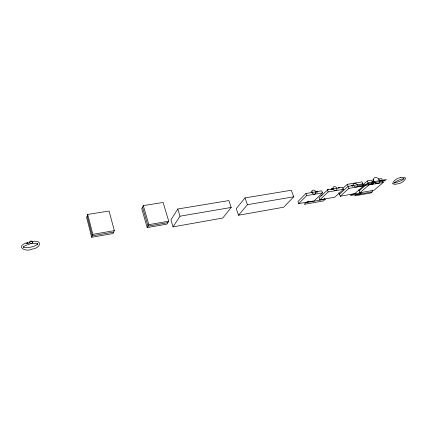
<?xml version="1.0" encoding="UTF-8"?>
<svg xmlns="http://www.w3.org/2000/svg" width="427" height="427" viewBox="0 0 427 427"><rect width="100%" height="100%" fill="white"/><g stroke="black" fill="none" stroke-linecap="round" stroke-linejoin="round"><path stroke-width="0.64" d="M372.163 191.904L356.043 194.771L354.816 195.844L370.898 192.972L372.163 191.904L372.659 190.132M331.138 189.487L331.229 189.209A0.651 0.507 45.1 0 1 331.565 188.585A0.651 0.507 45.1 0 1 332.313 189.028A0.662 0.518 45.1 0 1 332.174 189.577M332.217 189.369L332.329 189.022M32.698 243.614C34.608 242.808 38.184 244.49 37.448 243.913L37.507 244.132M87.711 214.423L86.638 217.524L91.682 237.279L113.011 233.548L114.351 230.623L109.077 211.034L87.711 214.423L92.824 234.343L91.682 237.279M143.317 205.606L141.743 208.675L147.187 227.575L166.92 224.122L168.74 221.218L163.087 202.467L143.317 205.606L148.836 224.661L147.187 227.575M37.491 244.025C34.155 248.461 16.642 248.824 26.858 245.039M177.787 209.006L170.933 219.889L173.047 226.865L222.771 218.037L231.204 207.453L228.872 200.573L177.787 209.006L180.007 216.195L173.047 226.865M245.029 197.904L236.27 208.632L238.522 215.235L283.677 207.218L293.739 196.783L291.278 190.266L245.029 197.904L247.398 204.693L238.522 215.235M403.825 178.753C402.165 181.598 393.673 182.697 394.351 183.034C395.632 181.304 398.834 180.013 401.097 179.292C402.81 178.55 404.657 179.148 403.937 178.651M305.903 193.506L297.955 201.523L298.729 203.572L314.24 200.834L322.502 192.892L321.686 190.826L305.903 193.506L306.709 195.603L298.729 203.572M308.758 201.133L305.903 202.67L304.189 204.346L323.399 200.925L325.187 199.254L324.21 198.379M327.701 189.812L319.038 197.829L319.828 199.847L334.821 197.194L343.441 189.305L342.614 187.277L327.37 189.866C326.543 189.455 329.591 188.793 328.117 189.657M319.828 199.847L328.187 191.92L343.441 189.305M342.956 188.312L347.279 184.336L362.005 181.865L363.671 185.836L354.72 193.677L340.223 196.239L338.824 192.78M339.422 194.264L348.106 186.343L362.838 183.845M340.223 196.239L348.934 188.36L363.671 185.836M363.318 184.485L367.305 180.973L373.78 179.884M359.134 190.81L368.143 182.943L373.967 181.955M358.733 189.844L359.945 192.753L368.976 184.923L383.227 182.478L381.546 178.582L378.306 179.126M372.766 184.058L374.191 182.831L359 185.419L357.612 186.652L372.766 184.058L371.816 182.185M384.738 180.834L386.286 179.527L372.862 181.801L371.346 183.114L384.738 180.834L379.357 180.119M383.227 182.478L373.972 190.271L359.945 192.753M339.46 187.661C340.404 186.7 337.309 188.04 338.798 187.939M316.156 191.99L316.642 191.686A0.657 0.518 44.5 0 1 316.994 191.05A0.657 0.518 44.5 0 1 317.752 191.499A0.673 0.528 44.4 0 1 317.603 192.059M317.33 191.766L317.768 191.493M315.217 192.171L315.82 191.824M336.204 188.606L336.796 188.264M31.646 243.438C32.82 243.16 32.719 241.047 31.235 241.575M25.994 242.99C15.319 247.041 26.031 252.373 32.036 249.101C40.421 248.236 43.378 239.889 32.5 241.404M400.681 177.675C395.183 177.776 387.7 186.738 398.268 183.663C403.125 183.509 410.368 175.177 400.617 177.696M321.712 195.625L321.04 195.63L322.155 195.07M28.23 244.554L29.698 244.143M30.45 241.709C29.319 241.559 29.527 243.657 30.925 243.582M305.903 202.67L325.187 199.254M92.824 234.343L114.351 230.623M148.836 224.661L168.74 221.218M113.678 232.091L92.253 235.816L87.172 215.982M167.827 222.675L148.009 226.123L142.527 207.143M306.709 195.603L322.502 192.892M379.149 181.075L382.384 180.53M180.007 216.195L231.204 207.453M247.398 204.693L293.739 196.783M327.365 189.871L328.187 191.92M392.776 183.423L392.941 183.711M367.305 180.973L368.976 184.923M347.279 184.336L348.934 188.36M311.891 191.349L311.966 192.785M312.02 192.47L312.02 192.807M27.568 242.52A0.731 0.486 -82.2 0 1 27.803 243.796M27.413 243.972A0.731 0.486 -82.2 0 1 27.173 242.792M31.641 243.534A1.046 0.785 -13.9 0 1 31.411 243.614M317.197 192.129A0.673 0.528 44.4 0 1 316.647 191.68M331.779 189.647A0.662 0.518 45.1 0 1 331.235 189.209M394.399 182.937L394.388 182.943M37.448 244.116L37.234 244.388L37.448 244.116M351.779 194.376L350.439 195.561L360.233 193.815L361.6 192.641L351.779 194.376M37.186 243.881L37.603 244.137L37.176 243.854M37.619 244.276L37.389 243.897L37.619 244.276M23.736 247.27L23.602 246.859L23.736 247.27M27.451 243.913A0.801 0.71 -35.8 0 0 28.091 242.723A0.801 0.71 -35.8 0 0 26.757 242.899A0.801 0.71 -35.8 0 0 27.451 243.913M30.226 243.427A1.489 1.318 0.9 0 0 32.559 242.461A1.489 1.318 0.9 0 0 30.44 241.148A1.489 1.318 0.9 0 0 30.226 243.427M371.917 182.345A0.608 0.55 18.7 0 0 372.942 182.217A0.608 0.55 18.7 0 0 372.259 181.454A0.608 0.55 18.7 0 0 371.917 182.345M311.961 192.294A2.274 1.799 44.3 0 0 315.436 193.842A2.274 1.799 44.3 0 0 314.368 190.309A2.274 1.799 44.3 0 0 311.961 192.294M333.065 188.718A2.242 1.735 45.2 0 0 336.46 190.239A2.242 1.735 45.2 0 0 335.366 186.775A2.242 1.735 45.2 0 0 333.065 188.718M351.832 185.67A0.64 0.486 45.9 0 0 352.798 186.092A0.64 0.486 45.9 0 0 352.456 185.105A0.64 0.486 45.9 0 0 351.832 185.67M353.604 185.233A2.204 1.671 46 0 0 356.924 186.738A2.204 1.671 46 0 0 355.798 183.338A2.204 1.671 46 0 0 353.604 185.233M373.678 180.797A3.533 2.621 46.6 0 0 378.957 183.204A3.533 2.621 46.6 0 0 377.078 177.781A3.533 2.621 46.6 0 0 373.678 180.797"/></g></svg>
